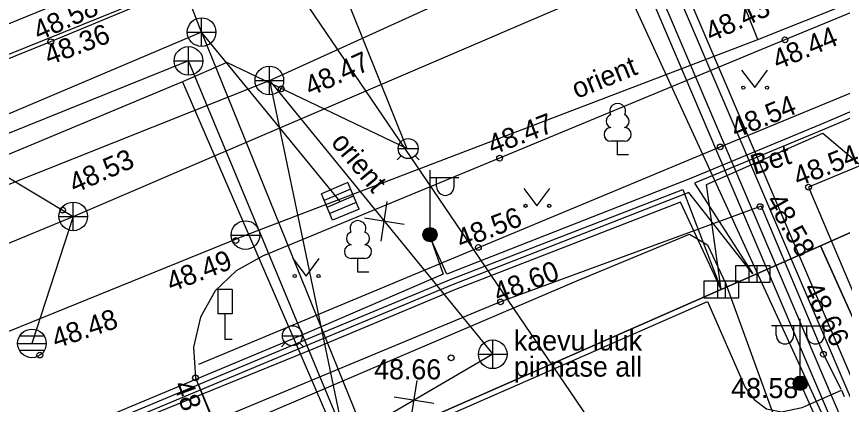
# Model space of a CAD drawing. Extents: x 641385 to 641893, y 6455477 to 6456239.
# Drawn here: x 641596.69 to 641625.53, y 6455975.68 to 6455989.22 of the extents above; entities that cross this region are included whole.
import ezdxf

# ---------------------------------------------------------------- set-up
doc = ezdxf.new("R2010")
doc.units = 0
for name, color, linetype in [('DTRASS', 7, 'Continuous'), ('HALJASTUS', 7, 'Continuous'), ('KKAEV', 7, 'Continuous'), ('KORGUS', 7, 'Continuous'), ('KTRASS', 7, 'Continuous'), ('LIIKLUS', 7, 'Continuous'), ('MOOTPIIR', 7, 'Continuous'), ('MPKAABEL', 7, 'Continuous'), ('PIIR', 7, 'Continuous'), ('POST', 7, 'Continuous'), ('PUU', 7, 'Continuous'), ('SITRASS', 7, 'Continuous'), ('SKKAEV', 7, 'Continuous'), ('SKTRASS', 7, 'Continuous'), ('TEE', 7, 'Continuous'), ('TTRASS', 7, 'Continuous'), ('VKAEV', 7, 'Continuous'), ('VTRASS', 7, 'Continuous')]:
    doc.layers.add(name, color=color, linetype=linetype)

msp = doc.modelspace()

# ---------------------------------------------------------------- linework, layer by layer
at = {"layer": 'DTRASS'}
msp.add_line((641611.98, 6456003.273), (641624.92, 6455975.128), dxfattribs=at)
msp.add_line((641611.98, 6456003.273), (641624.92, 6455975.128), dxfattribs=at)
at = {"layer": 'HALJASTUS'}
for p, q in [((641622.008, 6455987.344), (641622.472, 6455986.737)), ((641622.472, 6455986.737), (641622.917, 6455987.344)), ((641614.402, 6455983.217), (641614.866, 6455982.61)), ((641614.866, 6455982.61), (641615.311, 6455983.217)), ((641606.346, 6455980.768), (641606.809, 6455980.161)), ((641606.809, 6455980.161), (641607.255, 6455980.768))]:
    msp.add_line(p, q, dxfattribs=at)
for centre in [(641622.071, 6455986.737), (641622.9, 6455986.737), (641614.465, 6455982.61), (641615.294, 6455982.61), (641606.408, 6455980.161), (641607.237, 6455980.161)]:
    msp.add_circle(centre, 0.055, dxfattribs=at)
at = {"layer": 'KKAEV'}
for p, q in [((641603.156, 6455988.172), (641603.156, 6455989.172)), ((641602.656, 6455988.672), (641603.656, 6455988.672)), ((641602.699, 6455987.168), (641602.699, 6455988.168)), ((641602.199, 6455987.668), (641603.199, 6455987.668)), ((641605.521, 6455986.485), (641605.521, 6455987.485)), ((641605.021, 6455986.985), (641606.021, 6455986.985)), ((641613.32, 6455976.93), (641613.32, 6455977.93)), ((641612.82, 6455977.43), (641613.82, 6455977.43))]:
    msp.add_line(p, q, dxfattribs=at)
for centre in [(641603.156, 6455988.672), (641602.699, 6455987.668), (641605.521, 6455986.985), (641613.32, 6455977.43)]:
    msp.add_circle(centre, 0.5, dxfattribs=at)
at = {"layer": 'KORGUS'}
for centre in [(641597.892, 6455988.339), (641623.526, 6455988.404), (641605.938, 6455986.692), (641621.264, 6455984.668), (641613.56, 6455984.275), (641624.347, 6455983.263), (641622.657, 6455982.585), (641598.304, 6455982.462), (641604.351, 6455981.398), (641612.822, 6455981.159), (641613.594, 6455979.26), (641597.507, 6455977.404), (641611.869, 6455977.307), (641624.868, 6455977.432), (641602.943, 6455976.608)]:
    msp.add_circle(centre, 0.1, dxfattribs=at)
at = {"layer": 'KTRASS'}
for p, q in [((641583.33, 6455978.144), (641605.521, 6455986.985)), ((641605.521, 6455986.985), (641608.08, 6455974.756)), ((641605.521, 6455986.985), (641613.32, 6455977.43)), ((641609.424, 6455981.38), (641609.64, 6455982.763)), ((641610.223, 6455981.963), (641608.84, 6455982.179)), ((641610.465, 6455975.136), (641610.681, 6455976.519)), ((641611.264, 6455975.719), (641609.881, 6455975.936))]:
    msp.add_line(p, q, dxfattribs=at)
for points in [[(641605.521, 6455986.985), (641620.58, 6455993.834), (641628.483, 6455996.955)], [(641608.08, 6455974.756), (641602.699, 6455987.668), (641583.491, 6455979.931), (641566.251, 6455972.487)], [(641613.32, 6455977.43), (641603.684, 6455971.809), (641614.927, 6455938.346)]]:
    msp.add_lwpolyline(points, dxfattribs=at)
at = {"layer": 'LIIKLUS'}
for p, q in [((641603.718, 6455979.694), (641603.718, 6455978.844)), ((641604.218, 6455979.694), (641603.718, 6455979.694)), ((641604.218, 6455979.694), (641604.218, 6455978.844)), ((641604.218, 6455978.844), (641603.718, 6455978.844)), ((641603.968, 6455978.844), (641603.968, 6455977.944)), ((641604.218, 6455977.944), (641603.968, 6455977.944))]:
    msp.add_line(p, q, dxfattribs=at)
at = {"layer": 'MOOTPIIR'}
msp.add_lwpolyline([(641502.29, 6456186.375), (641505.592, 6456169.157), (641519.147, 6456171.939), (641526.793, 6456118.545), (641535.481, 6456068.629), (641550.6, 6456032.105), (641572.669, 6455986.189), (641583.964, 6455982.884), (641605.512, 6455991.581), (641619.588, 6455970.884), (641636.618, 6455976.101), (641618.024, 6456017.147), (641594.217, 6456006.538), (641575.102, 6456028.452), (641553.901, 6456077.151), (641542.78, 6456139.068), (641533.57, 6456192.984), (641502.29, 6456186.375)], dxfattribs=at)
at = {"layer": 'MPKAABEL'}
msp.add_line((641624.843, 6455985.152), (641634.79, 6455976.69), dxfattribs=at)
for points in [[(641534.898, 6456040.112), (641536.85, 6456040.19), (641541.41, 6456038.81), (641546.88, 6456034.64), (641553.1, 6456029.66), (641561.33, 6456023.6), (641568.21, 6456018.18), (641574.52, 6456007.38), (641579.76, 6455997.85), (641585.55, 6455988.33), (641593.78, 6455976.76), (641596.86, 6455972.18), (641597.72, 6455972.07), (641616.26, 6455979.99), (641620.19, 6455981.62), (641620.82, 6455981.25), (641621.46, 6455979.89)], [(641534.898, 6456040.112), (641536.85, 6456040.19), (641541.41, 6456038.81), (641546.88, 6456034.64), (641553.1, 6456029.66), (641561.33, 6456023.6), (641568.21, 6456018.18), (641574.52, 6456007.38), (641579.76, 6455997.85), (641585.55, 6455988.33), (641593.78, 6455976.76), (641596.86, 6455972.18), (641597.72, 6455972.07), (641616.26, 6455979.99), (641620.19, 6455981.62), (641620.82, 6455981.25), (641621.46, 6455979.89)], [(641649.886, 6455996.056), (641646.143, 6455994.517), (641633.63, 6455989.211), (641632.907, 6455990.695), (641633.415, 6455989.147), (641624.884, 6455985.495), (641620.289, 6455983.587), (641611.719, 6455980.227), (641611.164, 6455981.457), (641611.589, 6455980.229), (641606.814, 6455978.165), (641595.674, 6455973.511), (641588.324, 6455970.555), (641585.201, 6455969.161), (641582.843, 6455968.234), (641581.956, 6455970.068), (641582.714, 6455968.197), (641572.662, 6455964.079), (641571.891, 6455963.76)], [(641649.886, 6455996.056), (641646.143, 6455994.517), (641633.63, 6455989.211), (641632.907, 6455990.695), (641633.415, 6455989.147), (641624.884, 6455985.495), (641620.289, 6455983.587), (641611.719, 6455980.227), (641611.164, 6455981.457), (641611.589, 6455980.229), (641606.814, 6455978.165), (641595.674, 6455973.511), (641588.324, 6455970.555), (641585.201, 6455969.161), (641582.843, 6455968.234), (641581.956, 6455970.068), (641582.714, 6455968.197), (641572.662, 6455964.079), (641571.891, 6455963.76)], [(641649.958, 6455995.864), (641646.22, 6455994.332), (641633.708, 6455989.027), (641624.961, 6455985.311), (641620.366, 6455983.402), (641622.404, 6455980.234)], [(641649.958, 6455995.864), (641646.22, 6455994.332), (641633.708, 6455989.027), (641624.961, 6455985.311), (641620.366, 6455983.402), (641622.404, 6455980.234)], [(641621.3, 6455979.694), (641620.786, 6455983.358), (641624.843, 6455985.152)], [(641571.979, 6455963.58), (641572.738, 6455963.894), (641582.788, 6455968.011), (641585.278, 6455968.976), (641588.402, 6455970.371), (641595.75, 6455973.326), (641606.891, 6455977.98), (641611.811, 6455980.034), (641619.954, 6455983.183), (641621.3, 6455979.694)], [(641622.404, 6455980.234), (641620.169, 6455983.08), (641611.886, 6455979.848), (641606.968, 6455977.796), (641595.827, 6455973.141)], [(641621.3, 6455979.694), (641619.882, 6455982.734), (641611.96, 6455979.663), (641607.045, 6455977.611), (641588.508, 6455970.071), (641593.033, 6455960.277), (641591.243, 6455959.432)], [(641621.46, 6455979.89), (641623.29, 6455974.87), (641625.55, 6455973.47), (641626.04, 6455972.77), (641630.01, 6455962.38), (641633.43, 6455955.07), (641633.07, 6455954.32), (641621.75, 6455949.38), (641608.8, 6455944.1), (641608.59, 6455943.5), (641611.183, 6455937.95)], [(641624.06, 6455976.42), (641625.87, 6455972.38), (641628.79, 6455965.82), (641628.65, 6455965.48), (641628.96, 6455965.46), (641630.54, 6455961.82)]]:
    msp.add_lwpolyline(points, dxfattribs=at)
at = {"layer": 'PIIR'}
for p, q in [((641649.49, 6455992.08), (641624.77, 6455981.22)), ((641624.77, 6455981.22), (641649.49, 6455992.08)), ((641624.77, 6455981.22), (641596.79, 6455968.94)), ((641596.79, 6455968.94), (641624.77, 6455981.22)), ((641624.77, 6455981.22), (641641.243, 6455944.31)), ((641641.476, 6455943.788), (641624.77, 6455981.22))]:
    msp.add_line(p, q, dxfattribs=at)
at = {"layer": 'POST'}
for p, q in [((641611.132, 6455981.854), (641611.132, 6455983.854)), ((641611.132, 6455983.604), (641612.132, 6455983.604)), ((641611.359, 6455983.283), (641611.359, 6455983.604)), ((641611.972, 6455983.283), (641611.972, 6455983.604)), ((641611.132, 6455981.604), (641611.132, 6455981.604)), ((641622.269, 6455980.533), (641622.269, 6455979.936)), ((641622.54, 6455980.533), (641622.54, 6455979.936)), ((641621.164, 6455979.992), (641621.164, 6455979.395)), ((641621.436, 6455979.992), (641621.436, 6455979.395)), ((641624.06, 6455976.67), (641624.06, 6455978.67)), ((641624.06, 6455978.42), (641623.06, 6455978.42)), ((641623.221, 6455978.099), (641623.221, 6455978.42)), ((641623.833, 6455978.099), (641623.833, 6455978.42)), ((641624.06, 6455978.42), (641625.06, 6455978.42)), ((641624.287, 6455978.099), (641624.287, 6455978.42)), ((641624.899, 6455978.099), (641624.899, 6455978.42)), ((641624.06, 6455976.42), (641624.06, 6455976.42))]:
    msp.add_line(p, q, dxfattribs=at)
for points in [[(641621.807, 6455980.533), (641623.002, 6455980.533), (641623.002, 6455979.936), (641621.807, 6455979.936)], [(641620.703, 6455979.992), (641621.897, 6455979.992), (641621.897, 6455979.395), (641620.703, 6455979.395)]]:
    msp.add_lwpolyline(points, close=True, dxfattribs=at)
for centre, radius in [((641611.132, 6455981.604), 0.25), ((641611.132, 6455981.604), 0.225), ((641611.132, 6455981.604), 0.2), ((641611.132, 6455981.604), 0.175), ((641611.132, 6455981.604), 0.15), ((641611.132, 6455981.604), 0.125), ((641611.132, 6455981.604), 0.1), ((641611.132, 6455981.604), 0.075), ((641611.132, 6455981.604), 0.05), ((641611.132, 6455981.604), 0.025), ((641624.06, 6455976.42), 0.25), ((641624.06, 6455976.42), 0.225), ((641624.06, 6455976.42), 0.2), ((641624.06, 6455976.42), 0.175), ((641624.06, 6455976.42), 0.15), ((641624.06, 6455976.42), 0.125), ((641624.06, 6455976.42), 0.1), ((641624.06, 6455976.42), 0.075), ((641624.06, 6455976.42), 0.05), ((641624.06, 6455976.42), 0.025)]:
    msp.add_circle(centre, radius, dxfattribs=at)
for centre in [(641611.665, 6455983.283), (641623.527, 6455978.099), (641624.593, 6455978.099)]:
    msp.add_arc(centre, 0.306, 180, 0, dxfattribs=at)
at = {"layer": 'PUU'}
for p, q in [((641617.922, 6455984.865), (641617.442, 6455984.865)), ((641617.682, 6455984.39), (641617.682, 6455984.865)), ((641618.062, 6455984.39), (641617.682, 6455984.39)), ((641608.855, 6455980.775), (641608.375, 6455980.775)), ((641608.615, 6455980.3), (641608.615, 6455980.775)), ((641608.995, 6455980.3), (641608.615, 6455980.3))]:
    msp.add_line(p, q, dxfattribs=at)
for centre, radius, start, end in [((641617.682, 6455985.91), 0.277, 332.5799, 207.4201), ((641617.512, 6455985.563), 0.233, 109.0217, 253.1415), ((641617.853, 6455985.563), 0.233, 286.8508, 70.9859), ((641617.445, 6455985.103), 0.238, 90.0016, 269.3953), ((641617.92, 6455985.103), 0.238, 270.6047, 89.9984), ((641608.615, 6455981.82), 0.277, 332.5799, 207.4201), ((641608.445, 6455981.472), 0.233, 109.0217, 253.1415), ((641608.785, 6455981.472), 0.233, 286.8508, 70.9859), ((641608.378, 6455981.012), 0.238, 90.0016, 269.3953), ((641608.853, 6455981.012), 0.238, 270.6047, 89.9984)]:
    msp.add_arc(centre, radius, start, end, dxfattribs=at)
at = {"layer": 'SITRASS'}
msp.add_lwpolyline([(641624.99, 6456000.516), (641624.196, 6456000.287), (641565.736, 6455976.464)], dxfattribs=at)
msp.add_lwpolyline([(641624.99, 6456000.516), (641624.196, 6456000.287), (641565.736, 6455976.464)], dxfattribs=at)
at = {"layer": 'SKKAEV'}
for p, q in [((641608.261, 6455983.42), (641607.34, 6455983.029)), ((641608.358, 6455983.19), (641607.438, 6455982.799)), ((641608.652, 6455982.499), (641608.261, 6455983.42)), ((641607.731, 6455982.108), (641607.34, 6455983.029)), ((641607.536, 6455982.569), (641608.456, 6455982.959)), ((641598.676, 6455981.743), (641598.676, 6455982.743)), ((641608.554, 6455982.729), (641607.634, 6455982.338)), ((641608.652, 6455982.499), (641607.731, 6455982.108)), ((641598.176, 6455982.243), (641599.176, 6455982.243)), ((641597.662, 6455978.061), (641596.802, 6455978.061)), ((641596.732, 6455977.811), (641597.732, 6455977.811)), ((641597.662, 6455977.561), (641596.802, 6455977.561))]:
    msp.add_line(p, q, dxfattribs=at)
for centre in [(641598.676, 6455982.243), (641597.232, 6455977.811)]:
    msp.add_circle(centre, 0.5, dxfattribs=at)
at = {"layer": 'SKTRASS'}
for p, q in [((641598.676, 6455982.243), (641642.367, 6456000.973)), ((641598.676, 6455982.243), (641642.367, 6456000.973)), ((641603.156, 6455988.672), (641608.645, 6455975.124)), ((641594.72, 6455984.602), (641598.676, 6455982.243)), ((641568.889, 6455969.956), (641598.676, 6455982.243)), ((641598.676, 6455982.243), (641597.232, 6455977.811))]:
    msp.add_line(p, q, dxfattribs=at)
for points in [[(641607.996, 6455982.764), (641603.156, 6455988.672), (641602.674, 6455989.914)], [(641603.156, 6455988.672), (641566.067, 6455972.956)]]:
    msp.add_lwpolyline(points, dxfattribs=at)
at = {"layer": 'TEE'}
for points in [[(641566.328, 6455975.243), (641572.932, 6455977.991), (641582.614, 6455981.99), (641588.083, 6455984.393), (641597.892, 6455988.339), (641607.598, 6455992.379), (641617.279, 6455996.367), (641619.782, 6455997.374), (641626.247, 6455999.972), (641626.631, 6456001.057), (641634.493, 6456004.325), (641643.408, 6456008.083), (641645.096, 6456008.788)], [(641566.328, 6455975.243), (641572.932, 6455977.991), (641582.614, 6455981.99), (641588.083, 6455984.393), (641597.892, 6455988.339), (641607.598, 6455992.379), (641617.279, 6455996.367), (641619.782, 6455997.374), (641626.247, 6455999.972), (641626.631, 6456001.057), (641634.493, 6456004.325), (641643.408, 6456008.083), (641645.096, 6456008.788)], [(641648.821, 6455998.886), (641646.438, 6455997.899), (641638.161, 6455994.451), (641638.387, 6455993.851), (641637.687, 6455993.537), (641637.43, 6455994.079), (641635, 6455993.162), (641633.157, 6455992.379), (641623.526, 6455988.404), (641613.56, 6455984.275), (641605.282, 6455980.855), (641604.361, 6455980.348), (641603.632, 6455979.643), (641603.112, 6455978.732), (641602.872, 6455977.683), (641602.943, 6455976.608), (641603.884, 6455974.265)], [(641603.056, 6455977.084), (641621.264, 6455984.668), (641630.995, 6455988.679), (641641.102, 6455992.853)], [(641633.157, 6455992.379), (641623.526, 6455988.404), (641613.56, 6455984.275), (641605.282, 6455980.855), (641604.361, 6455980.348), (641603.632, 6455979.643), (641603.112, 6455978.732), (641602.872, 6455977.683), (641602.943, 6455976.608), (641606.44, 6455968.32), (641606.86, 6455968.05), (641607.27, 6455968.02), (641607.74, 6455968.26), (641607.97, 6455968.72), (641607.89, 6455969.22), (641606.33, 6455972.92), (641620.82, 6455979.27), (641622.13, 6455976.27), (641622.45, 6455975.85), (641622.88, 6455975.53), (641623.4, 6455975.42), (641624.12, 6455975.57), (641625.5, 6455976.18), (641625.59, 6455975.96)], [(641634.681, 6455987.557), (641624.347, 6455983.263)], [(641624.347, 6455983.263), (641626.436, 6455978.335), (641628.47, 6455973.2)], [(641622.698, 6455982.599), (641613.594, 6455979.26), (641603.552, 6455975.091)], [(641622.698, 6455982.599), (641624.868, 6455977.432), (641625.481, 6455976.209)]]:
    msp.add_lwpolyline(points, dxfattribs=at)
at = {"layer": 'TTRASS'}
for p, q in [((641614.852, 6456001.533), (641626, 6455975.481)), ((641614.852, 6456001.533), (641626, 6455975.481)), ((641614.029, 6456001.171), (641638.457, 6455943.961)), ((641614.029, 6456001.171), (641638.457, 6455943.961)), ((641625.523, 6455975.126), (641614.343, 6456001.309)), ((641625.523, 6455975.126), (641614.343, 6456001.309))]:
    msp.add_line(p, q, dxfattribs=at)
msp.add_lwpolyline([(641615.127, 6456001.654), (641626.276, 6455975.599), (641639.803, 6455944.538)], dxfattribs=at)
msp.add_lwpolyline([(641615.127, 6456001.654), (641626.276, 6455975.599), (641639.803, 6455944.538)], dxfattribs=at)
at = {"layer": 'VKAEV'}
for p, q in [((641610.121, 6455984.359), (641609.981, 6455984.22)), ((641610.018, 6455984.607), (641610.718, 6455984.607)), ((641610.616, 6455984.359), (641610.755, 6455984.22)), ((641604.186, 6455981.589), (641605.186, 6455981.589)), ((641605.977, 6455978.077), (641606.677, 6455978.077)), ((641606.079, 6455977.83), (641605.94, 6455977.69)), ((641606.574, 6455977.83), (641606.714, 6455977.69))]:
    msp.add_line(p, q, dxfattribs=at)
for centre, radius in [((641610.368, 6455984.607), 0.35), ((641604.686, 6455981.589), 0.5), ((641606.327, 6455978.077), 0.35)]:
    msp.add_circle(centre, radius, dxfattribs=at)
at = {"layer": 'VTRASS'}
msp.add_line((641570.068, 6455967.523), (641604.686, 6455981.589), dxfattribs=at)
for points in [[(641622.532, 6455995.276), (641608.342, 6455989.529), (641610.326, 6455984.607), (641604.039, 6455987.61), (641602.494, 6455986.936), (641606.327, 6455978.077)], [(641604.686, 6455981.589), (641622.577, 6455988.419), (641634.054, 6455992.996)], [(641622.577, 6455988.419), (641621.872, 6455990.189), (641622.644, 6455990.525)], [(641602.494, 6455986.936), (641565.984, 6455971.708)], [(641606.327, 6455978.077), (641617.309, 6455952.692), (641613.698, 6455948.819), (641613.699, 6455938.216)]]:
    msp.add_lwpolyline(points, dxfattribs=at)

# ---------------------------------------------------------------- texts
at = {"layer": 'KORGUS'}
for s, rotation, p in [(' 48.58', 23.9379, (641597.235, 6455988.254)), (' 48.43', 24.742, (641620.709, 6455988.204)), (' 48.36', 20.537, (641597.581, 6455987.417)), (' 48.44', 22.6902, (641623.029, 6455987.248)), (' 48.47', 24.4046, (641606.718, 6455986.312)), (' 48.54', 22.3727, (641621.573, 6455984.861)), (' 48.47', 20.7383, (641613.067, 6455984.288)), (' 48.54', 21.3889, (641623.744, 6455983.179)), (' 48.53', 23.8708, (641598.484, 6455982.93)), (' 48.58', 299.7518, (641622.713, 6455983.02)), (' 48.56', 21.3937, (641611.981, 6455980.994)), (' 48.49', 21.2112, (641601.854, 6455979.5)), (' 48.60', 21.0451, (641613.273, 6455979.131)), (' 48.66', 296.462, (641624.02, 6455979.969)), (' 48.48', 18.6433, (641597.824, 6455977.543)), (' 48.55', 290.0629, (641602.069, 6455976.612))]:
    msp.add_text(s, height=0.7, rotation=rotation, dxfattribs=at).set_placement(p)
for s, p in [(' 48.66', (641608.918, 6455976.557)), (' 48.58', (641621.387, 6455975.902))]:
    msp.add_text(s, height=0.7, dxfattribs=at).set_placement(p)
at = {"layer": 'KTRASS'}
msp.add_text('orient', height=0.7, rotation=309.9022, dxfattribs=at).set_placement((641607.643, 6455984.81))
for s, p in [('kaevu luuk', (641614.061, 6455977.561)), ('pinnase all', (641614.061, 6455976.651))]:
    msp.add_text(s, height=0.7, dxfattribs=at).set_placement(p)
at = {"layer": 'TEE'}
msp.add_text('Bet', height=0.7, rotation=17.162, dxfattribs=at).set_placement((641622.454, 6455983.686))
at = {"layer": 'VTRASS'}
msp.add_text('orient', height=0.7, rotation=22.1042, dxfattribs=at).set_placement((641616.256, 6455986.337))

doc.saveas('drawing.dxf')
